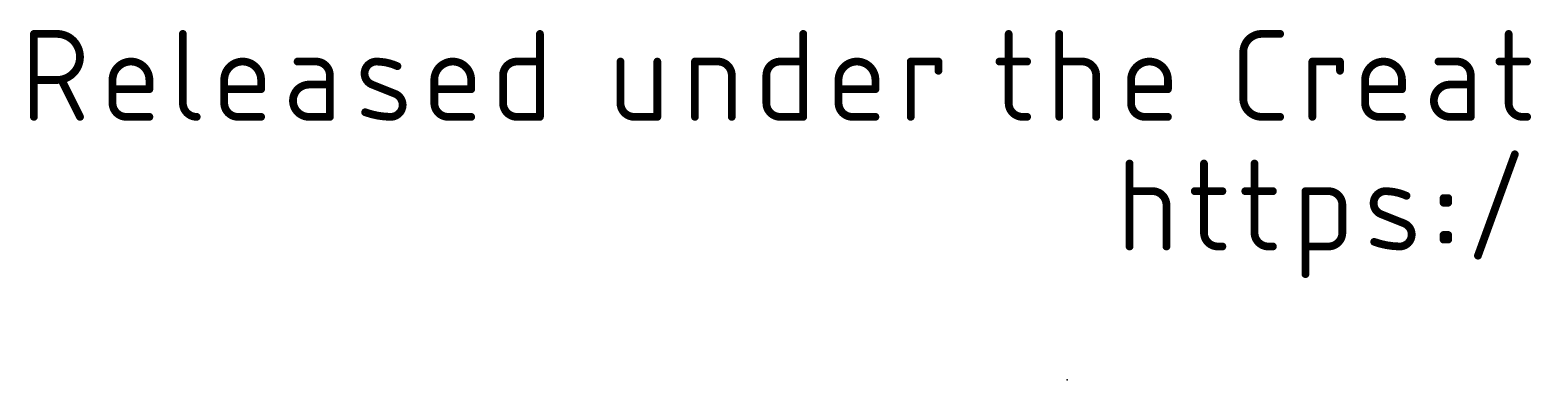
# Model space of a CAD drawing. Extents: x -30 to 92, y -59 to 43.
# Drawn here: x -30.48 to -1.07, y -6.35 to 0.51 of the extents above; entities that cross this region are included whole.
import ezdxf

# ---------------------------------------------------------------- set-up
doc = ezdxf.new("R2010")
doc.units = 0
doc.layers.add('23', color=53, linetype='CONTINUOUS')
doc.layers.add('51', color=53, linetype='CONTINUOUS')

msp = doc.modelspace()

# ---------------------------------------------------------------- linework, layer by layer
at = {"layer": '23'}
msp.add_point((-10.16, -6.35), dxfattribs=at)
at = {"layer": '51', "const_width": 0.1524}
for points in [[(-30.4038, -1.1938), (-30.4038, 0.4318)], [(-30.4038, 0.4318), (-29.9522, 0.4318)], [(-27.4853, 0.4318), (-27.4853, -0.9229)], [(-20.4893, 0.4318), (-20.4893, -1.1938)], [(-15.331, 0.4318), (-15.331, -1.1938)], [(-11.3059, 0.4318), (-11.3059, -0.9229)], [(-10.3147, -1.1938), (-10.3147, 0.4318)], [(-6.3483, 0.4318), (-5.9871, 0.4318)], [(-1.5103, 0.4318), (-1.5103, -0.9229)], [(-6.7096, -0.8326), (-6.7096, 0.0706)], [(-24.8764, -0.1101), (-25.2377, -0.1101)], [(-20.9408, -0.1101), (-20.4893, -0.1101)], [(-18.9119, -0.1101), (-18.9119, -0.9229)], [(-18.1894, -1.1938), (-18.1894, -0.1101)], [(-17.4529, -1.1938), (-17.4529, -0.1101)], [(-17.4529, -0.1101), (-17.0014, -0.1101)], [(-15.7825, -0.1101), (-15.331, -0.1101)], [(-13.224, -1.1938), (-13.224, -0.1101)], [(-13.224, -0.1101), (-12.6822, -0.1101)], [(-12.6822, -0.1101), (-12.6822, -0.2907)], [(-11.4865, -0.1101), (-10.9446, -0.1101)], [(-10.3147, -0.1101), (-9.8631, -0.1101)], [(-5.3563, -1.1938), (-5.3563, -0.1101)], [(-5.3563, -0.1101), (-4.8145, -0.1101)], [(-4.8145, -0.1101), (-4.8145, -0.2907)], [(-2.5238, -0.1101), (-2.885, -0.1101)], [(-1.6909, -0.1101), (-1.1491, -0.1101)], [(-29.9522, -0.4713), (-30.4038, -0.4713)], [(-29.5007, -1.1938), (-29.8619, -0.4713)], [(-28.8637, -0.9229), (-28.8637, -0.4713)], [(-28.1412, -0.6519), (-28.8637, -0.6519)], [(-28.1412, -0.4713), (-28.1412, -0.6519)], [(-26.6754, -0.9229), (-26.6754, -0.4713)], [(-25.9529, -0.6519), (-26.6754, -0.6519)], [(-25.9529, -0.4713), (-25.9529, -0.6519)], [(-24.6055, -0.5616), (-25.0119, -0.5616)], [(-24.6055, -1.1938), (-24.6055, -0.381)], [(-23.3268, -0.7422), (-23.7784, -0.5616)], [(-22.5591, -0.9229), (-22.5591, -0.4713)], [(-21.8367, -0.6519), (-22.5591, -0.6519)], [(-21.8367, -0.4713), (-21.8367, -0.6519)], [(-21.2118, -0.9229), (-21.2118, -0.381)], [(-16.7305, -0.381), (-16.7305, -1.1938)], [(-16.0535, -0.9229), (-16.0535, -0.381)], [(-14.6393, -0.9229), (-14.6393, -0.4713)], [(-13.9168, -0.6519), (-14.6393, -0.6519)], [(-13.9168, -0.4713), (-13.9168, -0.6519)], [(-9.5922, -0.381), (-9.5922, -1.1938)], [(-8.9079, -0.9229), (-8.9079, -0.4713)], [(-8.1854, -0.6519), (-8.9079, -0.6519)], [(-8.1854, -0.4713), (-8.1854, -0.6519)], [(-4.3227, -0.9229), (-4.3227, -0.4713)], [(-3.6002, -0.6519), (-4.3227, -0.6519)], [(-3.6002, -0.4713), (-3.6002, -0.6519)], [(-2.2529, -0.5616), (-2.6593, -0.5616)], [(-2.2529, -1.1938), (-2.2529, -0.381)], [(-28.1412, -1.1938), (-28.5928, -1.1938)], [(-25.9529, -1.1938), (-26.4044, -1.1938)], [(-25.0119, -1.1938), (-24.6055, -1.1938)], [(-21.8367, -1.1938), (-22.2882, -1.1938)], [(-20.4893, -1.1938), (-20.9408, -1.1938)], [(-18.6409, -1.1938), (-18.1894, -1.1938)], [(-15.331, -1.1938), (-15.7825, -1.1938)], [(-13.9168, -1.1938), (-14.3684, -1.1938)], [(-11.0349, -1.1938), (-10.9446, -1.1938)], [(-8.1854, -1.1938), (-8.637, -1.1938)], [(-5.9871, -1.1938), (-6.3483, -1.1938)], [(-3.6002, -1.1938), (-4.0518, -1.1938)], [(-2.6593, -1.1938), (-2.2529, -1.1938)], [(-1.2394, -1.1938), (-1.1491, -1.1938)], [(-8.9375, -3.7338), (-8.9375, -2.1082)], [(-7.4798, -2.1082), (-7.4798, -3.4629)], [(-6.4898, -2.1082), (-6.4898, -3.4629)], [(-2.1119, -3.9144), (-1.3894, -1.9276)], [(-8.9375, -2.6501), (-8.486, -2.6501)], [(-7.6604, -2.6501), (-7.1186, -2.6501)], [(-6.6705, -2.6501), (-6.1286, -2.6501)], [(-5.4913, -4.2757), (-5.4913, -2.6501)], [(-5.4913, -2.6501), (-5.0398, -2.6501)], [(-8.215, -2.921), (-8.215, -3.7338)], [(-4.7688, -2.921), (-4.7688, -3.4629)], [(-2.7858, -2.8758), (-2.7858, -2.7855)], [(-2.7858, -2.7855), (-2.6955, -2.7855)], [(-2.6955, -2.8758), (-2.7858, -2.8758)], [(-2.6955, -2.7855), (-2.6955, -2.8758)], [(-3.5569, -3.2822), (-4.0085, -3.1016)], [(-2.7858, -3.5983), (-2.7858, -3.508)], [(-2.7858, -3.508), (-2.6955, -3.508)], [(-2.6955, -3.5983), (-2.7858, -3.5983)], [(-2.6955, -3.508), (-2.6955, -3.5983)], [(-7.2089, -3.7338), (-7.1186, -3.7338)], [(-6.2189, -3.7338), (-6.1286, -3.7338)], [(-5.0398, -3.7338), (-5.4913, -3.7338)]]:
    msp.add_lwpolyline(points, dxfattribs=at)
at = {"layer": '51'}
for points, const_width in [([(-30.3657, 0.4318, 1), (-30.4419, 0.4318)], 0.0762), ([(-30.4038, 0.4699, 1), (-30.4038, 0.3937)], 0.0762), ([(-29.9522, -0.4713, 1), (-29.9522, 0.4318)], 0.1524), ([(-29.9522, 0.4699, 1), (-29.9522, 0.3937)], 0.0762), ([(-29.9522, 0.3937, 1), (-29.9522, 0.4699)], 0.0762), ([(-27.4472, 0.4318, 1), (-27.5234, 0.4318)], 0.0762), ([(-20.4512, 0.4318, 1), (-20.5274, 0.4318)], 0.0762), ([(-15.2929, 0.4318, 1), (-15.3691, 0.4318)], 0.0762), ([(-11.2678, 0.4318, 1), (-11.344, 0.4318)], 0.0762), ([(-10.2766, 0.4318, 1), (-10.3528, 0.4318)], 0.0762), ([(-6.3483, 0.4318, 0.4142), (-6.7096, 0.0706)], 0.1524), ([(-6.3483, 0.4699, 1), (-6.3483, 0.3937)], 0.0762), ([(-6.3483, 0.3937, 1), (-6.3483, 0.4699)], 0.0762), ([(-5.9871, 0.3937, 1), (-5.9871, 0.4699)], 0.0762), ([(-1.4722, 0.4318, 1), (-1.5484, 0.4318)], 0.0762), ([(-6.6715, 0.0706, 1), (-6.7477, 0.0706)], 0.0762), ([(-6.7477, 0.0706, 1), (-6.6715, 0.0706)], 0.0762), ([(-28.1412, -0.4713, 1), (-28.8637, -0.4713)], 0.1524), ([(-25.9529, -0.4713, 1), (-26.6754, -0.4713)], 0.1524), ([(-25.2377, -0.072, 1), (-25.2377, -0.1482)], 0.0762), ([(-24.6055, -0.381, 0.4142), (-24.8764, -0.1101)], 0.1524), ([(-24.8764, -0.072, 1), (-24.8764, -0.1482)], 0.0762), ([(-24.8764, -0.1482, 1), (-24.8764, -0.072)], 0.0762), ([(-23.6881, -0.1101, 0.8318), (-23.7784, -0.5616)], 0.1524), ([(-23.2817, -0.2004, 0.1026), (-23.6881, -0.1101)], 0.1524), ([(-23.6875, -0.072, 1), (-23.6886, -0.1482)], 0.0762), ([(-23.6886, -0.1482, 1), (-23.6875, -0.072)], 0.0762), ([(-23.2973, -0.2351, 1), (-23.266, -0.1656)], 0.0762), ([(-21.8367, -0.4713, 1), (-22.5591, -0.4713)], 0.1524), ([(-20.9408, -0.1101, 0.4142), (-21.2118, -0.381)], 0.1524), ([(-20.9408, -0.072, 1), (-20.9408, -0.1482)], 0.0762), ([(-20.9408, -0.1482, 1), (-20.9408, -0.072)], 0.0762), ([(-20.4893, -0.1482, 1), (-20.4893, -0.072)], 0.0762), ([(-18.8738, -0.1101, 1), (-18.95, -0.1101)], 0.0762), ([(-18.1513, -0.1101, 1), (-18.2275, -0.1101)], 0.0762), ([(-17.4148, -0.1101, 1), (-17.491, -0.1101)], 0.0762), ([(-17.4529, -0.072, 1), (-17.4529, -0.1482)], 0.0762), ([(-16.7305, -0.381, 0.4142), (-17.0014, -0.1101)], 0.1524), ([(-17.0014, -0.072, 1), (-17.0014, -0.1482)], 0.0762), ([(-17.0014, -0.1482, 1), (-17.0014, -0.072)], 0.0762), ([(-15.7825, -0.1101, 0.4142), (-16.0535, -0.381)], 0.1524), ([(-15.7825, -0.072, 1), (-15.7825, -0.1482)], 0.0762), ([(-15.7825, -0.1482, 1), (-15.7825, -0.072)], 0.0762), ([(-15.331, -0.1482, 1), (-15.331, -0.072)], 0.0762), ([(-13.9168, -0.4713, 1), (-14.6393, -0.4713)], 0.1524), ([(-13.1859, -0.1101, 1), (-13.2621, -0.1101)], 0.0762), ([(-13.224, -0.072, 1), (-13.224, -0.1482)], 0.0762), ([(-12.6441, -0.1101, 1), (-12.7203, -0.1101)], 0.0762), ([(-12.7203, -0.2907, 1), (-12.6441, -0.2907)], 0.0762), ([(-12.6822, -0.1482, 1), (-12.6822, -0.072)], 0.0762), ([(-11.4865, -0.072, 1), (-11.4865, -0.1482)], 0.0762), ([(-10.9446, -0.1482, 1), (-10.9446, -0.072)], 0.0762), ([(-10.3147, -0.072, 1), (-10.3147, -0.1482)], 0.0762), ([(-9.5922, -0.381, 0.4142), (-9.8631, -0.1101)], 0.1524), ([(-9.8631, -0.072, 1), (-9.8631, -0.1482)], 0.0762), ([(-9.8631, -0.1482, 1), (-9.8631, -0.072)], 0.0762), ([(-8.1854, -0.4713, 1), (-8.9079, -0.4713)], 0.1524), ([(-5.3182, -0.1101, 1), (-5.3944, -0.1101)], 0.0762), ([(-5.3563, -0.072, 1), (-5.3563, -0.1482)], 0.0762), ([(-4.7764, -0.1101, 1), (-4.8526, -0.1101)], 0.0762), ([(-4.8526, -0.2907, 1), (-4.7764, -0.2907)], 0.0762), ([(-4.8145, -0.1482, 1), (-4.8145, -0.072)], 0.0762), ([(-3.6002, -0.4713, 1), (-4.3227, -0.4713)], 0.1524), ([(-2.885, -0.072, 1), (-2.885, -0.1482)], 0.0762), ([(-2.2529, -0.381, 0.4142), (-2.5238, -0.1101)], 0.1524), ([(-2.5238, -0.072, 1), (-2.5238, -0.1482)], 0.0762), ([(-2.5238, -0.1482, 1), (-2.5238, -0.072)], 0.0762), ([(-1.6909, -0.072, 1), (-1.6909, -0.1482)], 0.0762), ([(-1.1491, -0.1482, 1), (-1.1491, -0.072)], 0.0762), ([(-30.4038, -0.4332, 1), (-30.4038, -0.5094)], 0.0762), ([(-29.9522, -0.4332, 1), (-29.9522, -0.5094)], 0.0762), ([(-29.9522, -0.5094, 1), (-29.9522, -0.4332)], 0.0762), ([(-29.8279, -0.4543, 1), (-29.896, -0.4884)], 0.0762), ([(-28.8256, -0.4713, 1), (-28.9018, -0.4713)], 0.0762), ([(-28.9018, -0.4713, 1), (-28.8256, -0.4713)], 0.0762), ([(-28.8637, -0.6138, 1), (-28.8637, -0.69)], 0.0762), ([(-28.1031, -0.4713, 1), (-28.1793, -0.4713)], 0.0762), ([(-28.1793, -0.4713, 1), (-28.1031, -0.4713)], 0.0762), ([(-28.1412, -0.69, 1), (-28.1412, -0.6138)], 0.0762), ([(-26.6373, -0.4713, 1), (-26.7135, -0.4713)], 0.0762), ([(-26.7135, -0.4713, 1), (-26.6373, -0.4713)], 0.0762), ([(-26.6754, -0.6138, 1), (-26.6754, -0.69)], 0.0762), ([(-25.9148, -0.4713, 1), (-25.991, -0.4713)], 0.0762), ([(-25.991, -0.4713, 1), (-25.9148, -0.4713)], 0.0762), ([(-25.9529, -0.69, 1), (-25.9529, -0.6138)], 0.0762), ([(-25.0119, -0.5616, 1), (-25.0119, -1.1938)], 0.1524), ([(-25.0119, -0.5235, 1), (-25.0119, -0.5997)], 0.0762), ([(-25.0119, -0.5997, 1), (-25.0119, -0.5235)], 0.0762), ([(-24.5674, -0.381, 1), (-24.6436, -0.381)], 0.0762), ([(-24.6436, -0.381, 1), (-24.5674, -0.381)], 0.0762), ([(-24.6055, -0.5997, 1), (-24.6055, -0.5235)], 0.0762), ([(-23.7642, -0.5263, 1), (-23.7925, -0.597)], 0.0762), ([(-23.7925, -0.597, 1), (-23.7642, -0.5262)], 0.0762), ([(-22.521, -0.4713, 1), (-22.5972, -0.4713)], 0.0762), ([(-22.5972, -0.4713, 1), (-22.521, -0.4713)], 0.0762), ([(-22.5591, -0.6138, 1), (-22.5591, -0.69)], 0.0762), ([(-21.7986, -0.4713, 1), (-21.8748, -0.4713)], 0.0762), ([(-21.8748, -0.4713, 1), (-21.7986, -0.4713)], 0.0762), ([(-21.8367, -0.69, 1), (-21.8367, -0.6138)], 0.0762), ([(-21.1737, -0.381, 1), (-21.2499, -0.381)], 0.0762), ([(-21.2499, -0.381, 1), (-21.1737, -0.381)], 0.0762), ([(-16.6924, -0.381, 1), (-16.7686, -0.381)], 0.0762), ([(-16.7686, -0.381, 1), (-16.6924, -0.381)], 0.0762), ([(-16.0154, -0.381, 1), (-16.0916, -0.381)], 0.0762), ([(-16.0916, -0.381, 1), (-16.0154, -0.381)], 0.0762), ([(-14.6012, -0.4713, 1), (-14.6774, -0.4713)], 0.0762), ([(-14.6774, -0.4713, 1), (-14.6012, -0.4713)], 0.0762), ([(-14.6393, -0.6138, 1), (-14.6393, -0.69)], 0.0762), ([(-13.8787, -0.4713, 1), (-13.9549, -0.4713)], 0.0762), ([(-13.9549, -0.4713, 1), (-13.8787, -0.4713)], 0.0762), ([(-13.9168, -0.69, 1), (-13.9168, -0.6138)], 0.0762), ([(-9.5541, -0.381, 1), (-9.6303, -0.381)], 0.0762), ([(-9.6303, -0.381, 1), (-9.5541, -0.381)], 0.0762), ([(-8.8698, -0.4713, 1), (-8.946, -0.4713)], 0.0762), ([(-8.946, -0.4713, 1), (-8.8698, -0.4713)], 0.0762), ([(-8.9079, -0.6138, 1), (-8.9079, -0.69)], 0.0762), ([(-8.1473, -0.4713, 1), (-8.2235, -0.4713)], 0.0762), ([(-8.2235, -0.4713, 1), (-8.1473, -0.4713)], 0.0762), ([(-8.1854, -0.69, 1), (-8.1854, -0.6138)], 0.0762), ([(-4.2846, -0.4713, 1), (-4.3608, -0.4713)], 0.0762), ([(-4.3608, -0.4713, 1), (-4.2846, -0.4713)], 0.0762), ([(-4.3227, -0.6138, 1), (-4.3227, -0.69)], 0.0762), ([(-3.5621, -0.4713, 1), (-3.6383, -0.4713)], 0.0762), ([(-3.6383, -0.4713, 1), (-3.5621, -0.4713)], 0.0762), ([(-3.6002, -0.69, 1), (-3.6002, -0.6138)], 0.0762), ([(-2.6593, -0.5616, 1), (-2.6593, -1.1938)], 0.1524), ([(-2.6593, -0.5235, 1), (-2.6593, -0.5997)], 0.0762), ([(-2.6593, -0.5997, 1), (-2.6593, -0.5235)], 0.0762), ([(-2.2148, -0.381, 1), (-2.291, -0.381)], 0.0762), ([(-2.291, -0.381, 1), (-2.2148, -0.381)], 0.0762), ([(-2.2529, -0.5997, 1), (-2.2529, -0.5235)], 0.0762), ([(-28.8637, -0.9229, 0.4142), (-28.5928, -1.1938)], 0.1524), ([(-28.8256, -0.9229, 1), (-28.9018, -0.9229)], 0.0762), ([(-28.1793, -0.6519, 1), (-28.1031, -0.6519)], 0.0762), ([(-27.4853, -0.9229, 0.4142), (-27.2144, -1.1938)], 0.1524), ([(-27.4472, -0.9229, 1), (-27.5234, -0.9229)], 0.0762), ([(-26.6754, -0.9229, 0.4142), (-26.4044, -1.1938)], 0.1524), ([(-26.6373, -0.9229, 1), (-26.7135, -0.9229)], 0.0762), ([(-25.991, -0.6519, 1), (-25.9148, -0.6519)], 0.0762), ([(-23.4171, -1.1938, 0.8318), (-23.3268, -0.7422)], 0.1524), ([(-23.3127, -0.7069, 1), (-23.341, -0.7776)], 0.0762), ([(-23.341, -0.7776, 1), (-23.3127, -0.7069)], 0.0762), ([(-22.5591, -0.9229, 0.4142), (-22.2882, -1.1938)], 0.1524), ([(-22.521, -0.9229, 1), (-22.5972, -0.9229)], 0.0762), ([(-21.8748, -0.6519, 1), (-21.7986, -0.6519)], 0.0762), ([(-21.2118, -0.9229, 0.4142), (-20.9408, -1.1938)], 0.1524), ([(-21.1737, -0.9229, 1), (-21.2499, -0.9229)], 0.0762), ([(-18.9119, -0.9229, 0.4142), (-18.6409, -1.1938)], 0.1524), ([(-18.8738, -0.9229, 1), (-18.95, -0.9229)], 0.0762), ([(-16.0535, -0.9229, 0.4142), (-15.7825, -1.1938)], 0.1524), ([(-16.0154, -0.9229, 1), (-16.0916, -0.9229)], 0.0762), ([(-14.6393, -0.9229, 0.4142), (-14.3684, -1.1938)], 0.1524), ([(-14.6012, -0.9229, 1), (-14.6774, -0.9229)], 0.0762), ([(-13.9549, -0.6519, 1), (-13.8787, -0.6519)], 0.0762), ([(-11.3059, -0.9229, 0.4142), (-11.0349, -1.1938)], 0.1524), ([(-11.2678, -0.9229, 1), (-11.344, -0.9229)], 0.0762), ([(-8.9079, -0.9229, 0.4142), (-8.637, -1.1938)], 0.1524), ([(-8.8698, -0.9229, 1), (-8.946, -0.9229)], 0.0762), ([(-8.2235, -0.6519, 1), (-8.1473, -0.6519)], 0.0762), ([(-6.7096, -0.8326, 0.4142), (-6.3483, -1.1938)], 0.1524), ([(-6.6715, -0.8326, 1), (-6.7477, -0.8326)], 0.0762), ([(-6.7477, -0.8326, 1), (-6.6715, -0.8326)], 0.0762), ([(-4.3227, -0.9229, 0.4142), (-4.0518, -1.1938)], 0.1524), ([(-4.2846, -0.9229, 1), (-4.3608, -0.9229)], 0.0762), ([(-3.6383, -0.6519, 1), (-3.5621, -0.6519)], 0.0762), ([(-1.5103, -0.9229, 0.4142), (-1.2394, -1.1938)], 0.1524), ([(-1.4722, -0.9229, 1), (-1.5484, -0.9229)], 0.0762), ([(-30.4419, -1.1938, 1), (-30.3657, -1.1938)], 0.0762), ([(-29.5348, -1.2108, 1), (-29.4666, -1.1768)], 0.0762), ([(-28.9018, -0.9229, 1), (-28.8256, -0.9229)], 0.0762), ([(-28.5928, -1.1557, 1), (-28.5928, -1.2319)], 0.0762), ([(-28.5928, -1.2319, 1), (-28.5928, -1.1557)], 0.0762), ([(-28.1412, -1.2319, 1), (-28.1412, -1.1557)], 0.0762), ([(-27.5234, -0.9229, 1), (-27.4472, -0.9229)], 0.0762), ([(-27.2144, -1.2319, 1), (-27.2144, -1.1557)], 0.0762), ([(-26.7135, -0.9229, 1), (-26.6373, -0.9229)], 0.0762), ([(-26.4044, -1.1557, 1), (-26.4044, -1.2319)], 0.0762), ([(-26.4044, -1.2319, 1), (-26.4044, -1.1557)], 0.0762), ([(-25.9529, -1.2319, 1), (-25.9529, -1.1557)], 0.0762), ([(-25.0119, -1.1557, 1), (-25.0119, -1.2319)], 0.0762), ([(-25.0119, -1.2319, 1), (-25.0119, -1.1557)], 0.0762), ([(-24.6436, -1.1938, 1), (-24.5674, -1.1938)], 0.0762), ([(-24.6055, -1.2319, 1), (-24.6055, -1.1557)], 0.0762), ([(-23.9009, -1.0676, 1), (-23.9267, -1.1393)], 0.0762), ([(-23.9138, -1.1035, 0.083), (-23.4171, -1.1938)], 0.1524), ([(-23.4166, -1.1557, 1), (-23.4177, -1.2319)], 0.0762), ([(-23.4177, -1.2319, 1), (-23.4166, -1.1557)], 0.0762), ([(-22.5972, -0.9229, 1), (-22.521, -0.9229)], 0.0762), ([(-22.2882, -1.1557, 1), (-22.2882, -1.2319)], 0.0762), ([(-22.2882, -1.2319, 1), (-22.2882, -1.1557)], 0.0762), ([(-21.8367, -1.2319, 1), (-21.8367, -1.1557)], 0.0762), ([(-21.2499, -0.9229, 1), (-21.1737, -0.9229)], 0.0762), ([(-20.9408, -1.1557, 1), (-20.9408, -1.2319)], 0.0762), ([(-20.9408, -1.2319, 1), (-20.9408, -1.1557)], 0.0762), ([(-20.5274, -1.1938, 1), (-20.4512, -1.1938)], 0.0762), ([(-20.4893, -1.2319, 1), (-20.4893, -1.1557)], 0.0762), ([(-18.95, -0.9229, 1), (-18.8738, -0.9229)], 0.0762), ([(-18.6409, -1.1557, 1), (-18.6409, -1.2319)], 0.0762), ([(-18.6409, -1.2319, 1), (-18.6409, -1.1557)], 0.0762), ([(-18.2275, -1.1938, 1), (-18.1513, -1.1938)], 0.0762), ([(-18.1894, -1.2319, 1), (-18.1894, -1.1557)], 0.0762), ([(-17.491, -1.1938, 1), (-17.4148, -1.1938)], 0.0762), ([(-16.7686, -1.1938, 1), (-16.6924, -1.1938)], 0.0762), ([(-16.0916, -0.9229, 1), (-16.0154, -0.9229)], 0.0762), ([(-15.7825, -1.1557, 1), (-15.7825, -1.2319)], 0.0762), ([(-15.7825, -1.2319, 1), (-15.7825, -1.1557)], 0.0762), ([(-15.3691, -1.1938, 1), (-15.2929, -1.1938)], 0.0762), ([(-15.331, -1.2319, 1), (-15.331, -1.1557)], 0.0762), ([(-14.6774, -0.9229, 1), (-14.6012, -0.9229)], 0.0762), ([(-14.3684, -1.1557, 1), (-14.3684, -1.2319)], 0.0762), ([(-14.3684, -1.2319, 1), (-14.3684, -1.1557)], 0.0762), ([(-13.9168, -1.2319, 1), (-13.9168, -1.1557)], 0.0762), ([(-13.2621, -1.1938, 1), (-13.1859, -1.1938)], 0.0762), ([(-11.344, -0.9229, 1), (-11.2678, -0.9229)], 0.0762), ([(-11.0349, -1.1557, 1), (-11.0349, -1.2319)], 0.0762), ([(-11.0349, -1.2319, 1), (-11.0349, -1.1557)], 0.0762), ([(-10.9446, -1.2319, 1), (-10.9446, -1.1557)], 0.0762), ([(-10.3528, -1.1938, 1), (-10.2766, -1.1938)], 0.0762), ([(-9.6303, -1.1938, 1), (-9.5541, -1.1938)], 0.0762), ([(-8.946, -0.9229, 1), (-8.8698, -0.9229)], 0.0762), ([(-8.637, -1.1557, 1), (-8.637, -1.2319)], 0.0762), ([(-8.637, -1.2319, 1), (-8.637, -1.1557)], 0.0762), ([(-8.1854, -1.2319, 1), (-8.1854, -1.1557)], 0.0762), ([(-6.3483, -1.1557, 1), (-6.3483, -1.2319)], 0.0762), ([(-6.3483, -1.2319, 1), (-6.3483, -1.1557)], 0.0762), ([(-5.9871, -1.2319, 1), (-5.9871, -1.1557)], 0.0762), ([(-5.3944, -1.1938, 1), (-5.3182, -1.1938)], 0.0762), ([(-4.3608, -0.9229, 1), (-4.2846, -0.9229)], 0.0762), ([(-4.0518, -1.1557, 1), (-4.0518, -1.2319)], 0.0762), ([(-4.0518, -1.2319, 1), (-4.0518, -1.1557)], 0.0762), ([(-3.6002, -1.2319, 1), (-3.6002, -1.1557)], 0.0762), ([(-2.6593, -1.1557, 1), (-2.6593, -1.2319)], 0.0762), ([(-2.6593, -1.2319, 1), (-2.6593, -1.1557)], 0.0762), ([(-2.291, -1.1938, 1), (-2.2148, -1.1938)], 0.0762), ([(-2.2529, -1.2319, 1), (-2.2529, -1.1557)], 0.0762), ([(-1.5484, -0.9229, 1), (-1.4722, -0.9229)], 0.0762), ([(-1.2394, -1.1557, 1), (-1.2394, -1.2319)], 0.0762), ([(-1.2394, -1.2319, 1), (-1.2394, -1.1557)], 0.0762), ([(-1.1491, -1.2319, 1), (-1.1491, -1.1557)], 0.0762), ([(-8.8994, -2.1082, 1), (-8.9756, -2.1082)], 0.0762), ([(-7.4417, -2.1082, 1), (-7.5179, -2.1082)], 0.0762), ([(-6.4517, -2.1082, 1), (-6.5279, -2.1082)], 0.0762), ([(-1.3536, -1.9406, 1), (-1.4252, -1.9146)], 0.0762), ([(-8.9375, -2.612, 1), (-8.9375, -2.6882)], 0.0762), ([(-8.215, -2.921, 0.4142), (-8.486, -2.6501)], 0.1524), ([(-8.486, -2.612, 1), (-8.486, -2.6882)], 0.0762), ([(-8.486, -2.6882, 1), (-8.486, -2.612)], 0.0762), ([(-7.6604, -2.612, 1), (-7.6604, -2.6882)], 0.0762), ([(-7.1186, -2.6882, 1), (-7.1186, -2.612)], 0.0762), ([(-6.6705, -2.612, 1), (-6.6705, -2.6882)], 0.0762), ([(-6.1286, -2.6882, 1), (-6.1286, -2.612)], 0.0762), ([(-5.4532, -2.6501, 1), (-5.5294, -2.6501)], 0.0762), ([(-5.4913, -2.612, 1), (-5.4913, -2.6882)], 0.0762), ([(-4.7688, -2.921, 0.4142), (-5.0398, -2.6501)], 0.1524), ([(-5.0398, -2.612, 1), (-5.0398, -2.6882)], 0.0762), ([(-5.0398, -2.6882, 1), (-5.0398, -2.612)], 0.0762), ([(-3.9182, -2.6501, 0.8318), (-4.0085, -3.1016)], 0.1524), ([(-3.5118, -2.7404, 0.1026), (-3.9182, -2.6501)], 0.1524), ([(-3.9176, -2.612, 1), (-3.9187, -2.6882)], 0.0762), ([(-3.9187, -2.6882, 1), (-3.9176, -2.612)], 0.0762), ([(-8.1769, -2.921, 1), (-8.2531, -2.921)], 0.0762), ([(-8.2531, -2.921, 1), (-8.1769, -2.921)], 0.0762), ([(-4.7307, -2.921, 1), (-4.8069, -2.921)], 0.0762), ([(-4.8069, -2.921, 1), (-4.7307, -2.921)], 0.0762), ([(-3.5274, -2.7751, 1), (-3.4961, -2.7056)], 0.0762), ([(-2.7477, -2.7855, 1), (-2.8239, -2.7855)], 0.0762), ([(-2.7858, -2.7474, 1), (-2.7858, -2.8236)], 0.0762), ([(-2.7858, -2.8377, 1), (-2.7858, -2.9139)], 0.0762), ([(-2.8239, -2.8758, 1), (-2.7477, -2.8758)], 0.0762), ([(-2.6574, -2.7855, 1), (-2.7336, -2.7855)], 0.0762), ([(-2.7336, -2.8758, 1), (-2.6574, -2.8758)], 0.0762), ([(-2.6955, -2.8236, 1), (-2.6955, -2.7474)], 0.0762), ([(-2.6955, -2.9139, 1), (-2.6955, -2.8377)], 0.0762), ([(-3.9943, -3.0663, 1), (-4.0226, -3.137)], 0.0762), ([(-4.0226, -3.137, 1), (-3.9943, -3.0662)], 0.0762), ([(-3.6472, -3.7338, 0.8318), (-3.5569, -3.2822)], 0.1524), ([(-3.5428, -3.2469, 1), (-3.5711, -3.3176)], 0.0762), ([(-3.5711, -3.3176, 1), (-3.5428, -3.2469)], 0.0762), ([(-7.4798, -3.4629, 0.4142), (-7.2089, -3.7338)], 0.1524), ([(-7.4417, -3.4629, 1), (-7.5179, -3.4629)], 0.0762), ([(-7.5179, -3.4629, 1), (-7.4417, -3.4629)], 0.0762), ([(-6.4898, -3.4629, 0.4142), (-6.2189, -3.7338)], 0.1524), ([(-6.4517, -3.4629, 1), (-6.5279, -3.4629)], 0.0762), ([(-6.5279, -3.4629, 1), (-6.4517, -3.4629)], 0.0762), ([(-5.0398, -3.7338, 0.4142), (-4.7688, -3.4629)], 0.1524), ([(-4.7307, -3.4629, 1), (-4.8069, -3.4629)], 0.0762), ([(-4.8069, -3.4629, 1), (-4.7307, -3.4629)], 0.0762), ([(-2.7477, -3.508, 1), (-2.8239, -3.508)], 0.0762), ([(-2.7858, -3.4699, 1), (-2.7858, -3.5461)], 0.0762), ([(-2.7858, -3.5602, 1), (-2.7858, -3.6364)], 0.0762), ([(-2.6574, -3.508, 1), (-2.7336, -3.508)], 0.0762), ([(-2.6955, -3.5461, 1), (-2.6955, -3.4699)], 0.0762), ([(-2.6955, -3.6364, 1), (-2.6955, -3.5602)], 0.0762), ([(-8.9756, -3.7338, 1), (-8.8994, -3.7338)], 0.0762), ([(-8.2531, -3.7338, 1), (-8.1769, -3.7338)], 0.0762), ([(-7.2089, -3.6957, 1), (-7.2089, -3.7719)], 0.0762), ([(-7.2089, -3.7719, 1), (-7.2089, -3.6957)], 0.0762), ([(-7.1186, -3.7719, 1), (-7.1186, -3.6957)], 0.0762), ([(-6.2189, -3.6957, 1), (-6.2189, -3.7719)], 0.0762), ([(-6.2189, -3.7719, 1), (-6.2189, -3.6957)], 0.0762), ([(-6.1286, -3.7719, 1), (-6.1286, -3.6957)], 0.0762), ([(-5.4913, -3.6957, 1), (-5.4913, -3.7719)], 0.0762), ([(-5.0398, -3.6957, 1), (-5.0398, -3.7719)], 0.0762), ([(-5.0398, -3.7719, 1), (-5.0398, -3.6957)], 0.0762), ([(-4.131, -3.6076, 1), (-4.1568, -3.6793)], 0.0762), ([(-4.1439, -3.6435, 0.083), (-3.6472, -3.7338)], 0.1524), ([(-3.6467, -3.6957, 1), (-3.6478, -3.7719)], 0.0762), ([(-3.6478, -3.7719, 1), (-3.6467, -3.6957)], 0.0762), ([(-2.8239, -3.5983, 1), (-2.7477, -3.5983)], 0.0762), ([(-2.7336, -3.5983, 1), (-2.6574, -3.5983)], 0.0762), ([(-2.1477, -3.9014, 1), (-2.0761, -3.9274)], 0.0762), ([(-5.5294, -4.2757, 1), (-5.4532, -4.2757)], 0.0762)]:
    msp.add_lwpolyline(points, format="xyb", dxfattribs=dict(at, const_width=const_width))

doc.saveas('drawing.dxf')
